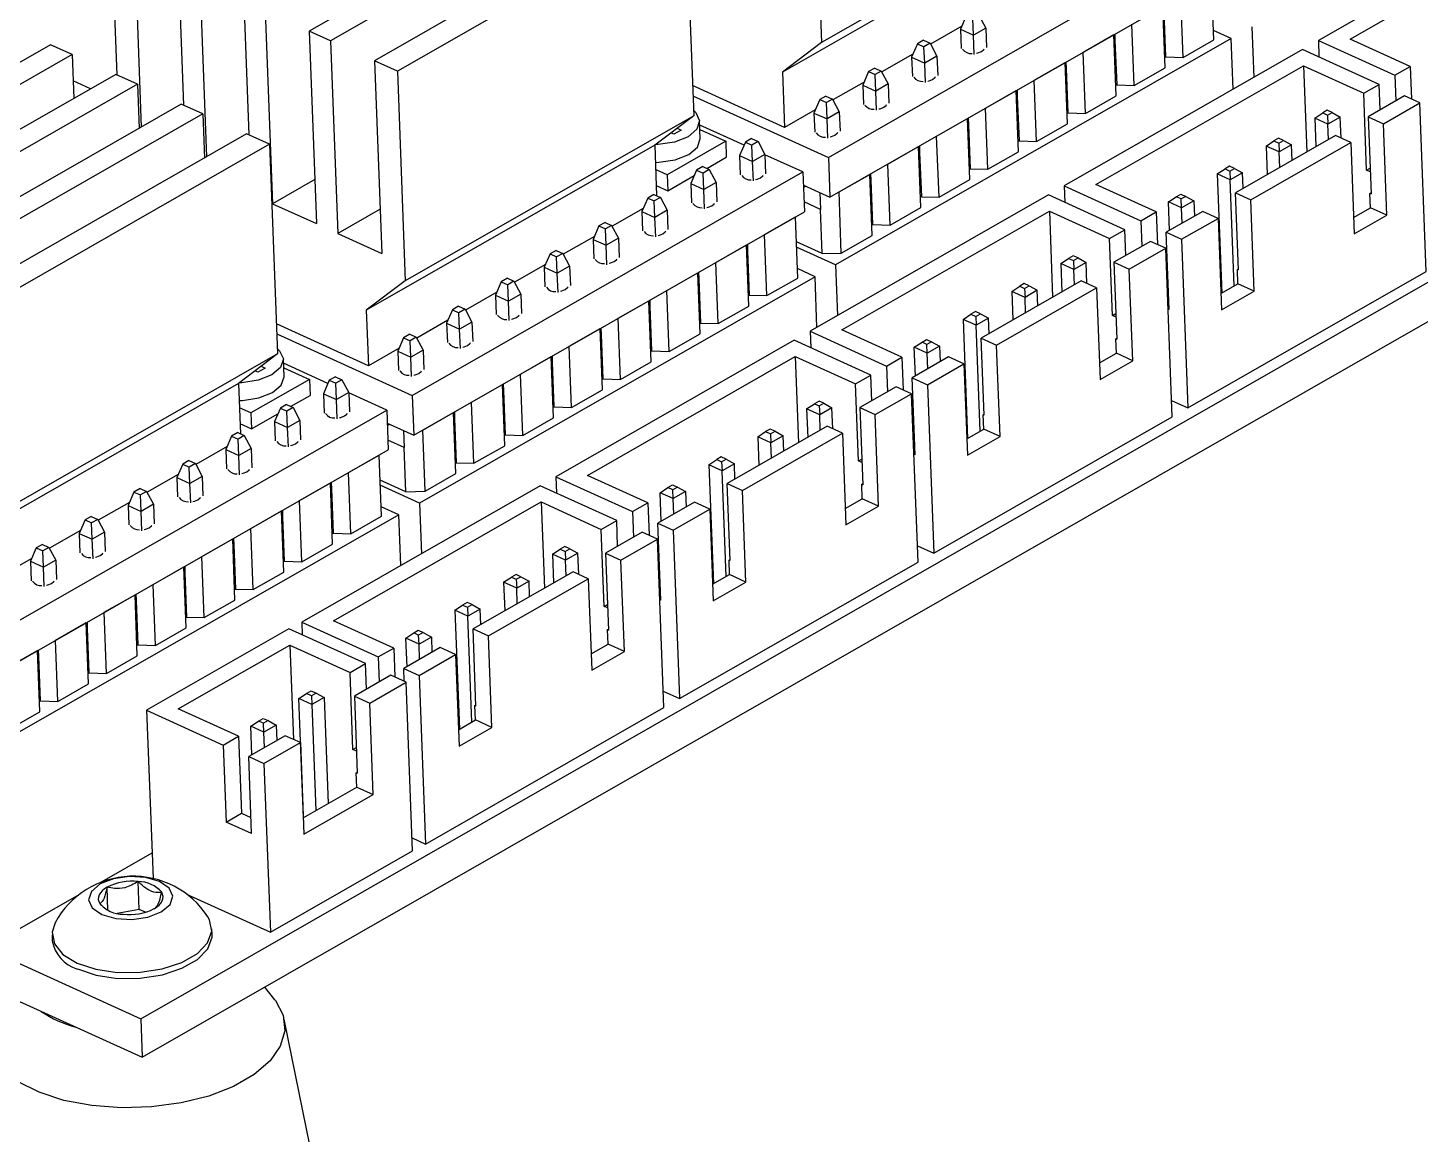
# Model space of a CAD drawing. Header units: millimetres. Extents: x 0 to 279, y 0 to 216.
# Drawn here: x 211.72 to 236.54, y 58.42 to 78.14 of the extents above; entities that cross this region are included whole.
import ezdxf

# ---------------------------------------------------------------- set-up
doc = ezdxf.new("R2010")
doc.units = ezdxf.units.MM

msp = doc.modelspace()

# ---------------------------------------------------------------- linework, layer by layer
at = {"color": 7, "linetype": 'Continuous', "lineweight": 25}
for p, q in [((213.729, 60.479), (251.31, 81.978)), ((225.723, 81.612), (225.865, 77.878)), ((213.755, 59.793), (251.336, 81.292)), ((221.871, 81.024), (216.731, 78.083)), ((222.253, 80.85), (217.113, 77.909)), ((231.005, 80.818), (225.865, 77.878)), ((223.035, 80.494), (217.895, 77.554)), ((223.444, 80.308), (218.304, 77.367)), ((223.444, 80.308), (223.586, 76.574)), ((230.31, 80.291), (225.17, 77.35)), ((238.97, 80.345), (234.721, 77.915)), ((235.286, 77.939), (238.987, 80.056)), ((213.212, 79.684), (213.302, 77.303)), ((225.989, 75.832), (232.952, 79.815)), ((213.621, 79.498), (213.739, 76.372)), ((214.403, 79.142), (214.493, 76.761)), ((214.785, 78.968), (214.903, 75.842)), ((226.016, 75.123), (232.979, 79.107)), ((232.859, 77.924), (232.818, 79.014)), ((232.311, 77.611), (232.269, 78.701)), ((215.567, 78.613), (215.657, 76.231)), ((215.949, 78.439), (216.079, 75.006)), ((231.988, 77.426), (231.947, 78.516)), ((228.445, 78.355), (228.341, 78.116)), ((228.574, 78.01), (228.562, 78.302)), ((228.671, 78.365), (228.793, 78.136)), ((231.44, 77.113), (231.399, 78.203)), ((232.002, 77.621), (231.972, 78.411)), ((216.731, 78.083), (216.861, 74.65)), ((217.113, 77.909), (216.731, 78.083)), ((233.169, 77.949), (226.117, 73.914)), ((228.364, 78.17), (227.809, 77.852)), ((228.341, 78.116), (228.574, 78.01)), ((228.341, 78.116), (228.354, 77.772)), ((228.793, 78.136), (228.574, 78.01)), ((228.587, 77.666), (228.574, 78.01)), ((228.793, 78.136), (228.806, 77.791)), ((230.529, 77.705), (231.077, 78.019)), ((231.118, 76.928), (231.077, 78.019)), ((231.102, 77.913), (231.097, 78.03)), ((233.169, 77.949), (232.852, 78.093)), ((233.203, 77.046), (233.169, 77.949)), ((233.536, 78.158), (233.57, 77.256)), ((236.359, 77.451), (235.286, 77.939)), ((212.124, 77.839), (206.984, 74.898)), ((212.506, 77.665), (212.124, 77.839)), ((217.113, 77.909), (217.243, 74.476)), ((225.865, 77.878), (225.17, 77.35)), ((227.575, 77.857), (227.471, 77.618)), ((227.685, 77.92), (227.575, 77.857)), ((227.575, 77.857), (227.691, 77.804)), ((227.685, 77.92), (227.801, 77.867)), ((227.801, 77.867), (227.691, 77.804)), ((227.704, 77.512), (227.691, 77.804)), ((227.801, 77.867), (227.923, 77.638)), ((234.44, 77.754), (230.191, 75.323)), ((230.57, 76.615), (230.529, 77.705)), ((231.081, 77.901), (231.102, 77.913)), ((231.132, 77.123), (231.102, 77.913)), ((232.311, 77.611), (232.859, 77.924)), ((235.804, 77.133), (234.44, 77.754)), ((234.721, 77.915), (234.732, 77.621)), ((234.721, 77.915), (236.085, 77.294)), ((212.506, 77.665), (207.366, 74.724)), ((212.506, 77.665), (212.536, 76.879)), ((217.895, 77.554), (218.025, 74.12)), ((218.304, 77.367), (217.895, 77.554)), ((227.494, 77.672), (226.939, 77.354)), ((227.471, 77.618), (227.704, 77.512)), ((227.471, 77.618), (227.484, 77.274)), ((227.923, 77.638), (227.704, 77.512)), ((227.717, 77.168), (227.704, 77.512)), ((227.923, 77.638), (227.936, 77.293)), ((229.658, 77.207), (230.206, 77.521)), ((230.248, 76.431), (230.206, 77.521)), ((230.231, 77.415), (230.227, 77.532)), ((230.756, 75.348), (234.457, 77.465)), ((232.002, 77.621), (231.982, 77.609)), ((232.002, 77.621), (232.311, 77.611)), ((234.457, 77.465), (235.53, 76.977)), ((234.457, 77.465), (234.515, 75.929)), ((236.085, 77.294), (236.359, 77.451)), ((236.359, 77.451), (236.381, 76.871)), ((213.288, 77.309), (208.148, 74.369)), ((212.836, 77.051), (212.524, 77.193)), ((213.67, 77.135), (213.288, 77.309)), ((218.304, 77.367), (218.446, 73.634)), ((225.17, 77.35), (225.207, 76.363)), ((226.705, 77.36), (226.6, 77.12)), ((226.814, 77.422), (226.705, 77.36)), ((226.705, 77.36), (226.821, 77.307)), ((226.814, 77.422), (226.931, 77.369)), ((226.931, 77.369), (226.821, 77.307)), ((226.833, 77.014), (226.821, 77.307)), ((226.931, 77.369), (227.053, 77.14)), ((229.699, 76.117), (229.658, 77.207)), ((230.211, 77.403), (230.231, 77.415)), ((230.261, 76.625), (230.231, 77.415)), ((231.44, 77.113), (231.988, 77.426)), ((236.085, 77.294), (236.102, 76.837)), ((213.67, 77.135), (208.53, 74.195)), ((213.67, 77.135), (213.7, 76.349)), ((225.207, 76.363), (223.565, 77.11)), ((226.624, 77.174), (226.068, 76.856)), ((226.6, 77.12), (226.833, 77.014)), ((226.6, 77.12), (226.614, 76.776)), ((227.053, 77.14), (226.833, 77.014)), ((226.846, 76.67), (226.833, 77.014)), ((227.053, 77.14), (227.066, 76.795)), ((228.788, 76.709), (229.336, 77.023)), ((229.377, 75.933), (229.336, 77.023)), ((229.361, 76.917), (229.356, 77.034)), ((231.132, 77.123), (231.111, 77.111)), ((231.132, 77.123), (231.44, 77.113)), ((235.53, 76.977), (235.804, 77.133)), ((235.582, 75.603), (235.53, 76.977)), ((235.821, 76.676), (235.804, 77.133)), ((214.452, 76.779), (209.312, 73.839)), ((214.834, 76.606), (214.452, 76.779)), ((223.572, 76.931), (225.989, 75.832)), ((225.834, 76.862), (225.73, 76.622)), ((225.944, 76.924), (225.834, 76.862)), ((225.834, 76.862), (225.951, 76.809)), ((225.944, 76.924), (226.06, 76.871)), ((226.06, 76.871), (225.951, 76.809)), ((225.963, 76.517), (225.951, 76.809)), ((226.06, 76.871), (226.182, 76.642)), ((228.829, 75.619), (228.788, 76.709)), ((229.34, 76.905), (229.361, 76.917)), ((229.391, 76.127), (229.361, 76.917)), ((230.57, 76.615), (231.118, 76.928)), ((236.259, 76.927), (235.608, 76.554)), ((235.88, 76.43), (236.531, 76.802)), ((236.531, 76.802), (236.259, 76.927)), ((236.645, 73.798), (236.531, 76.802)), ((214.834, 76.606), (209.694, 73.665)), ((214.834, 76.606), (214.864, 75.82)), ((223.586, 76.574), (218.446, 73.634)), ((223.586, 76.574), (222.891, 76.047)), ((223.704, 76.163), (223.692, 76.479)), ((225.753, 76.676), (225.207, 76.363)), ((225.73, 76.622), (225.963, 76.517)), ((225.73, 76.622), (225.743, 76.278)), ((226.182, 76.642), (225.963, 76.517)), ((225.976, 76.172), (225.963, 76.517)), ((226.182, 76.642), (226.195, 76.297)), ((227.917, 76.211), (228.466, 76.525)), ((228.507, 75.435), (228.466, 76.525)), ((228.49, 76.419), (228.486, 76.536)), ((230.261, 76.625), (230.241, 76.613)), ((230.261, 76.625), (230.57, 76.615)), ((234.66, 76.532), (234.798, 76.624)), ((234.892, 76.426), (234.66, 76.532)), ((234.66, 76.532), (234.679, 76.023)), ((234.88, 76.671), (234.798, 76.624)), ((234.798, 76.624), (234.885, 76.584)), ((234.967, 76.631), (234.88, 76.671)), ((234.885, 76.584), (234.967, 76.631)), ((234.885, 76.584), (234.892, 76.426)), ((235.112, 76.551), (234.892, 76.426)), ((234.967, 76.631), (235.112, 76.551)), ((235.126, 76.175), (235.112, 76.551)), ((235.608, 76.554), (235.66, 75.181)), ((235.608, 76.554), (235.88, 76.43)), ((215.616, 76.25), (210.476, 73.309)), ((216.025, 76.064), (215.616, 76.25)), ((223.235, 76.245), (223.183, 76.268)), ((223.365, 76.319), (223.235, 76.245)), ((223.293, 76.352), (223.365, 76.319)), ((224.484, 76.048), (223.695, 76.407)), ((223.698, 76.327), (224.158, 76.118)), ((227.959, 75.121), (227.917, 76.211)), ((228.47, 76.407), (228.49, 76.419)), ((228.52, 75.629), (228.49, 76.419)), ((229.699, 76.117), (230.248, 76.431)), ((235.025, 76.221), (233.243, 75.201)), ((234.903, 76.151), (234.892, 76.426)), ((235.298, 76.097), (235.025, 76.221)), ((235.942, 74.799), (235.88, 76.43)), ((216.025, 76.064), (210.885, 73.123)), ((216.025, 76.064), (216.167, 72.33)), ((222.891, 76.047), (217.751, 73.106)), ((222.891, 76.047), (222.925, 75.148)), ((224.158, 76.118), (223.113, 75.52)), ((224.158, 76.118), (224.168, 75.834)), ((224.508, 76.103), (224.404, 75.864)), ((224.618, 76.166), (224.508, 76.103)), ((224.508, 76.103), (224.624, 76.05)), ((224.618, 76.166), (224.734, 76.113)), ((224.734, 76.113), (224.624, 76.05)), ((224.637, 75.758), (224.624, 76.05)), ((224.734, 76.113), (224.856, 75.883)), ((227.047, 75.713), (227.595, 76.027)), ((227.637, 74.937), (227.595, 76.027)), ((227.62, 75.921), (227.616, 76.039)), ((229.391, 76.127), (229.37, 76.115)), ((229.391, 76.127), (229.699, 76.117)), ((233.516, 75.077), (235.298, 76.097)), ((233.789, 76.034), (233.927, 76.126)), ((234.022, 75.928), (233.789, 76.034)), ((233.789, 76.034), (233.808, 75.525)), ((234.009, 76.173), (233.927, 76.126)), ((233.927, 76.126), (234.014, 76.086)), ((234.097, 76.133), (234.009, 76.173)), ((234.014, 76.086), (234.097, 76.133)), ((234.014, 76.086), (234.022, 75.928)), ((234.241, 76.053), (234.022, 75.928)), ((234.097, 76.133), (234.241, 76.053)), ((234.252, 75.778), (234.241, 76.053)), ((235.298, 76.097), (235.36, 74.466)), ((223.82, 75.635), (224.168, 75.834)), ((224.404, 75.864), (224.637, 75.758)), ((224.404, 75.864), (224.417, 75.519)), ((224.856, 75.883), (224.637, 75.758)), ((224.65, 75.413), (224.637, 75.758)), ((224.856, 75.883), (224.869, 75.539)), ((225.533, 75.571), (224.856, 75.879)), ((225.989, 75.832), (226.016, 75.123)), ((227.088, 74.623), (227.047, 75.713)), ((227.6, 75.909), (227.62, 75.921)), ((227.65, 75.131), (227.62, 75.921)), ((228.829, 75.619), (229.377, 75.933)), ((234.032, 75.653), (234.022, 75.928)), ((218.57, 71.588), (225.533, 75.571)), ((223.113, 75.52), (222.907, 75.614)), ((223.113, 75.52), (223.124, 75.237)), ((223.124, 75.237), (223.594, 75.506)), ((223.638, 75.605), (223.534, 75.366)), ((223.747, 75.668), (223.638, 75.605)), ((223.638, 75.605), (223.754, 75.552)), ((223.747, 75.668), (223.864, 75.615)), ((223.864, 75.615), (223.754, 75.552)), ((223.766, 75.26), (223.754, 75.552)), ((223.864, 75.615), (223.986, 75.385)), ((225.533, 75.571), (225.56, 74.862)), ((226.177, 75.215), (226.725, 75.529)), ((226.766, 74.439), (226.725, 75.529)), ((226.75, 75.423), (226.745, 75.541)), ((228.52, 75.629), (228.5, 75.618)), ((228.52, 75.629), (228.829, 75.619)), ((232.919, 75.536), (233.057, 75.628)), ((233.152, 75.43), (232.919, 75.536)), ((232.919, 75.536), (232.999, 73.414)), ((233.139, 75.675), (233.057, 75.628)), ((233.057, 75.628), (233.144, 75.588)), ((233.226, 75.635), (233.139, 75.675)), ((233.144, 75.588), (233.226, 75.635)), ((233.144, 75.588), (233.152, 75.43)), ((233.371, 75.555), (233.152, 75.43)), ((233.226, 75.635), (233.371, 75.555)), ((233.381, 75.28), (233.371, 75.555)), ((235.582, 75.603), (235.642, 75.638)), ((235.645, 75.575), (235.582, 75.603)), ((216.831, 75.436), (216.079, 75.006)), ((222.918, 75.33), (223.124, 75.237)), ((223.534, 75.366), (223.766, 75.26)), ((223.534, 75.366), (223.547, 75.021)), ((223.986, 75.385), (223.766, 75.26)), ((223.779, 74.915), (223.766, 75.26)), ((223.986, 75.385), (223.999, 75.041)), ((225.542, 75.339), (226.016, 75.123)), ((225.587, 75.318), (225.543, 75.293)), ((225.834, 75.206), (225.845, 74.905)), ((226.218, 74.125), (226.177, 75.215)), ((226.729, 75.411), (226.75, 75.423)), ((226.78, 74.633), (226.75, 75.423)), ((227.959, 75.121), (228.507, 75.435)), ((230.191, 75.323), (230.202, 75.029)), ((230.191, 75.323), (231.555, 74.703)), ((231.829, 74.859), (230.756, 75.348)), ((233.223, 73.542), (233.152, 75.43)), ((233.295, 73.828), (233.243, 75.201)), ((233.243, 75.201), (233.516, 75.077)), ((235.641, 75.189), (235.659, 75.199)), ((216.079, 75.006), (216.861, 74.65)), ((222.767, 75.107), (222.663, 74.868)), ((222.877, 75.17), (222.767, 75.107)), ((222.767, 75.107), (222.884, 75.054)), ((222.877, 75.17), (222.993, 75.117)), ((222.993, 75.117), (222.884, 75.054)), ((222.896, 74.762), (222.884, 75.054)), ((222.993, 75.117), (223.115, 74.888)), ((225.845, 74.905), (225.553, 75.038)), ((229.91, 75.162), (225.661, 72.732)), ((227.65, 75.131), (227.63, 75.12)), ((227.65, 75.131), (227.959, 75.121)), ((231.274, 74.542), (229.91, 75.162)), ((232.048, 75.038), (232.186, 75.13)), ((232.281, 74.932), (232.048, 75.038)), ((232.068, 74.529), (232.048, 75.038)), ((232.186, 75.13), (232.269, 75.177)), ((232.274, 75.09), (232.186, 75.13)), ((232.269, 75.177), (232.356, 75.137)), ((232.356, 75.137), (232.274, 75.09)), ((232.281, 74.932), (232.274, 75.09)), ((232.5, 75.057), (232.281, 74.932)), ((232.356, 75.137), (232.5, 75.057)), ((232.5, 75.057), (232.511, 74.783)), ((233.578, 73.446), (233.516, 75.077)), ((235.641, 75.189), (235.66, 75.181)), ((235.651, 74.931), (235.641, 75.189)), ((217.995, 74.906), (217.243, 74.476)), ((218.597, 70.879), (225.56, 74.862)), ((222.686, 74.921), (222.131, 74.604)), ((222.663, 74.868), (222.896, 74.762)), ((222.663, 74.868), (222.676, 74.523)), ((223.115, 74.888), (222.896, 74.762)), ((222.909, 74.417), (222.896, 74.762)), ((223.115, 74.888), (223.128, 74.543)), ((224.85, 74.457), (225.399, 74.77)), ((225.44, 73.68), (225.399, 74.77)), ((225.875, 74.116), (225.845, 74.905)), ((226.226, 72.756), (229.927, 74.873)), ((227.088, 74.623), (227.637, 74.937)), ((229.927, 74.873), (231, 74.385)), ((229.927, 74.873), (229.985, 73.337)), ((231.555, 74.703), (231.829, 74.859)), ((231.555, 74.703), (231.572, 74.246)), ((231.829, 74.859), (231.851, 74.279)), ((232.661, 74.868), (232.01, 74.496)), ((232.292, 74.657), (232.281, 74.932)), ((232.282, 74.372), (232.933, 74.744)), ((232.933, 74.744), (232.661, 74.868)), ((232.933, 74.744), (232.995, 73.113)), ((235.349, 74.758), (235.651, 74.931)), ((235.36, 74.466), (235.942, 74.799)), ((235.942, 74.799), (235.651, 74.931)), ((217.243, 74.476), (218.025, 74.12)), ((221.897, 74.609), (221.793, 74.37)), ((222.007, 74.672), (221.897, 74.609)), ((221.897, 74.609), (222.013, 74.556)), ((222.007, 74.672), (222.123, 74.619)), ((222.123, 74.619), (222.013, 74.556)), ((222.026, 74.264), (222.013, 74.556)), ((222.123, 74.619), (222.245, 74.39)), ((224.892, 73.367), (224.85, 74.457)), ((226.78, 74.633), (226.759, 74.622)), ((226.78, 74.633), (227.088, 74.623)), ((231, 74.385), (231.274, 74.542)), ((231.291, 74.085), (231.274, 74.542)), ((232.062, 73.122), (232.01, 74.496)), ((232.01, 74.496), (232.282, 74.372)), ((183.065, 74.429), (213.729, 60.479)), ((221.816, 74.423), (221.261, 74.106)), ((221.793, 74.37), (222.026, 74.264)), ((221.793, 74.37), (221.806, 74.025)), ((222.245, 74.39), (222.026, 74.264)), ((222.039, 73.919), (222.026, 74.264)), ((222.245, 74.39), (222.258, 74.045)), ((223.98, 73.959), (224.528, 74.272)), ((224.57, 73.182), (224.528, 74.272)), ((224.553, 74.166), (224.549, 74.284)), ((225.875, 74.116), (225.416, 74.325)), ((226.117, 73.914), (225.419, 74.232)), ((226.218, 74.125), (226.766, 74.439)), ((231.052, 73.012), (231, 74.385)), ((231.729, 74.335), (231.077, 73.962)), ((231.35, 73.838), (232.001, 74.211)), ((232.001, 74.211), (231.729, 74.335)), ((232.115, 71.207), (232.001, 74.211)), ((232.282, 74.372), (232.396, 71.367)), ((221.027, 74.111), (220.922, 73.872)), ((221.136, 74.174), (221.027, 74.111)), ((221.027, 74.111), (221.143, 74.058)), ((221.136, 74.174), (221.253, 74.121)), ((221.253, 74.121), (221.143, 74.058)), ((221.155, 73.766), (221.143, 74.058)), ((221.253, 74.121), (221.374, 73.892)), ((224.021, 72.869), (223.98, 73.959)), ((224.533, 74.155), (224.553, 74.166)), ((224.583, 73.377), (224.553, 74.166)), ((225.875, 74.116), (226.218, 74.125)), ((230.129, 73.94), (230.267, 74.032)), ((230.35, 74.079), (230.267, 74.032)), ((230.267, 74.032), (230.355, 73.992)), ((230.437, 74.039), (230.35, 74.079)), ((230.355, 73.992), (230.437, 74.039)), ((230.355, 73.992), (230.362, 73.834)), ((230.582, 73.96), (230.362, 73.834)), ((230.437, 74.039), (230.582, 73.96)), ((230.596, 73.583), (230.582, 73.96)), ((231.077, 73.962), (231.13, 72.589)), ((231.077, 73.962), (231.35, 73.838)), ((183.091, 73.742), (213.755, 59.793)), ((220.946, 73.925), (220.39, 73.608)), ((220.922, 73.872), (221.155, 73.766)), ((220.922, 73.872), (220.935, 73.527)), ((221.374, 73.892), (221.155, 73.766)), ((221.168, 73.421), (221.155, 73.766)), ((221.374, 73.892), (221.388, 73.547)), ((223.11, 73.461), (223.658, 73.774)), ((223.699, 72.684), (223.658, 73.774)), ((223.683, 73.668), (223.678, 73.786)), ((225.75, 73.704), (225.434, 73.848)), ((226.117, 73.914), (226.151, 73.012)), ((230.362, 73.834), (230.129, 73.94)), ((230.129, 73.94), (230.149, 73.431)), ((230.373, 73.559), (230.362, 73.834)), ((231.412, 72.208), (231.35, 73.838)), ((232.396, 71.367), (236.645, 73.798)), ((232.966, 73.893), (232.981, 73.902)), ((233.277, 73.836), (233.295, 73.846)), ((233.287, 73.579), (233.277, 73.836)), ((233.295, 73.828), (233.277, 73.836)), ((218.446, 73.634), (217.751, 73.106)), ((225.75, 73.704), (218.698, 69.67)), ((220.156, 73.613), (220.052, 73.374)), ((220.266, 73.676), (220.156, 73.613)), ((220.156, 73.613), (220.273, 73.56)), ((220.266, 73.676), (220.382, 73.623)), ((220.382, 73.623), (220.273, 73.56)), ((220.285, 73.268), (220.273, 73.56)), ((220.382, 73.623), (220.504, 73.394)), ((223.662, 73.657), (223.683, 73.668)), ((223.713, 72.879), (223.683, 73.668)), ((224.892, 73.367), (225.44, 73.68)), ((225.784, 72.802), (225.75, 73.704)), ((230.495, 73.629), (228.713, 72.61)), ((228.986, 72.486), (230.768, 73.505)), ((229.259, 73.442), (229.397, 73.534)), ((229.479, 73.581), (229.397, 73.534)), ((229.397, 73.534), (229.484, 73.494)), ((229.567, 73.541), (229.479, 73.581)), ((229.484, 73.494), (229.567, 73.541)), ((229.484, 73.494), (229.492, 73.336)), ((229.711, 73.462), (229.492, 73.336)), ((229.567, 73.541), (229.711, 73.462)), ((229.722, 73.187), (229.711, 73.462)), ((230.768, 73.505), (230.495, 73.629)), ((230.768, 73.505), (230.83, 71.874)), ((232.984, 73.406), (233.287, 73.579)), ((233.578, 73.446), (233.287, 73.579)), ((220.075, 73.428), (219.52, 73.11)), ((220.052, 73.374), (220.285, 73.268)), ((220.052, 73.374), (220.065, 73.029)), ((220.504, 73.394), (220.285, 73.268)), ((220.298, 72.924), (220.285, 73.268)), ((220.504, 73.394), (220.517, 73.049)), ((222.239, 72.963), (222.788, 73.277)), ((222.829, 72.186), (222.788, 73.277)), ((222.812, 73.171), (222.808, 73.288)), ((223.151, 72.371), (223.11, 73.461)), ((224.583, 73.377), (224.563, 73.365)), ((224.583, 73.377), (224.892, 73.367)), ((229.492, 73.336), (229.259, 73.442)), ((229.259, 73.442), (229.278, 72.933)), ((229.502, 73.061), (229.492, 73.336)), ((232.031, 73.418), (232.051, 73.409)), ((232.995, 73.113), (233.578, 73.446)), ((217.751, 73.106), (217.788, 72.119)), ((219.286, 73.115), (219.182, 72.876)), ((219.395, 73.178), (219.286, 73.115)), ((219.286, 73.115), (219.402, 73.062)), ((219.395, 73.178), (219.512, 73.125)), ((219.512, 73.125), (219.402, 73.062)), ((219.414, 72.77), (219.402, 73.062)), ((219.512, 73.125), (219.634, 72.896)), ((222.792, 73.159), (222.812, 73.171)), ((222.842, 72.381), (222.812, 73.171)), ((224.021, 72.869), (224.57, 73.182)), ((228.389, 72.944), (228.527, 73.036)), ((228.609, 73.083), (228.527, 73.036)), ((228.527, 73.036), (228.614, 72.996)), ((228.696, 73.043), (228.609, 73.083)), ((228.614, 72.996), (228.696, 73.043)), ((228.614, 72.996), (228.621, 72.838)), ((228.696, 73.043), (228.841, 72.964)), ((231.052, 73.012), (231.112, 73.046)), ((231.115, 72.983), (231.052, 73.012)), ((232.062, 73.122), (232.042, 73.131)), ((217.788, 72.119), (216.147, 72.866)), ((219.205, 72.93), (218.65, 72.612)), ((219.182, 72.876), (219.414, 72.77)), ((219.182, 72.876), (219.195, 72.532)), ((219.634, 72.896), (219.414, 72.77)), ((219.427, 72.426), (219.414, 72.77)), ((219.634, 72.896), (219.647, 72.551)), ((221.369, 72.465), (221.917, 72.779)), ((221.959, 71.688), (221.917, 72.779)), ((221.942, 72.673), (221.938, 72.79)), ((222.281, 71.873), (222.239, 72.963)), ((223.713, 72.879), (223.692, 72.867)), ((223.713, 72.879), (224.021, 72.869)), ((225.661, 72.732), (225.672, 72.438)), ((225.661, 72.732), (227.025, 72.111)), ((227.299, 72.268), (226.226, 72.756)), ((228.621, 72.838), (228.389, 72.944)), ((228.389, 72.944), (228.469, 70.823)), ((228.841, 72.964), (228.621, 72.838)), ((228.693, 70.951), (228.621, 72.838)), ((228.851, 72.689), (228.841, 72.964)), ((216.153, 72.687), (218.57, 71.588)), ((218.415, 72.617), (218.311, 72.378)), ((218.525, 72.68), (218.415, 72.617)), ((218.415, 72.617), (218.532, 72.564)), ((218.525, 72.68), (218.641, 72.627)), ((218.641, 72.627), (218.532, 72.564)), ((218.544, 72.272), (218.532, 72.564)), ((218.641, 72.627), (218.763, 72.398)), ((225.38, 72.571), (221.131, 70.14)), ((221.922, 72.661), (221.942, 72.673)), ((221.972, 71.883), (221.942, 72.673)), ((223.151, 72.371), (223.699, 72.684)), ((226.744, 71.95), (225.38, 72.571)), ((227.518, 72.446), (227.656, 72.538)), ((227.656, 72.538), (227.739, 72.585)), ((227.744, 72.499), (227.656, 72.538)), ((227.739, 72.585), (227.826, 72.546)), ((227.826, 72.546), (227.744, 72.499)), ((227.751, 72.34), (227.744, 72.499)), ((227.826, 72.546), (227.97, 72.466)), ((228.765, 71.237), (228.713, 72.61)), ((228.713, 72.61), (228.986, 72.486)), ((229.048, 70.855), (228.986, 72.486)), ((231.111, 72.597), (231.129, 72.607)), ((231.111, 72.597), (231.13, 72.589)), ((231.121, 72.34), (231.111, 72.597)), ((216.167, 72.33), (211.027, 69.39)), ((216.167, 72.33), (215.472, 71.803)), ((216.285, 71.919), (216.273, 72.235)), ((218.334, 72.432), (217.788, 72.119)), ((218.311, 72.378), (218.544, 72.272)), ((218.311, 72.378), (218.324, 72.034)), ((218.763, 72.398), (218.544, 72.272)), ((218.557, 71.928), (218.544, 72.272)), ((218.763, 72.398), (218.776, 72.053)), ((220.499, 71.967), (221.047, 72.281)), ((221.088, 71.191), (221.047, 72.281)), ((221.072, 72.175), (221.067, 72.292)), ((221.41, 71.375), (221.369, 72.465)), ((221.696, 70.164), (225.397, 72.282)), ((222.842, 72.381), (222.822, 72.369)), ((222.842, 72.381), (223.151, 72.371)), ((225.397, 72.282), (226.47, 71.793)), ((225.397, 72.282), (225.455, 70.746)), ((227.025, 72.111), (227.299, 72.268)), ((227.299, 72.268), (227.321, 71.688)), ((228.131, 72.277), (227.479, 71.904)), ((227.751, 72.34), (227.518, 72.446)), ((227.538, 71.937), (227.518, 72.446)), ((227.97, 72.466), (227.751, 72.34)), ((227.761, 72.065), (227.751, 72.34)), ((227.97, 72.466), (227.981, 72.191)), ((228.403, 72.152), (228.131, 72.277)), ((230.818, 72.167), (231.121, 72.34)), ((231.412, 72.208), (231.121, 72.34)), ((215.816, 72.001), (215.764, 72.024)), ((215.947, 72.075), (215.816, 72.001)), ((215.874, 72.108), (215.947, 72.075)), ((217.065, 71.804), (216.276, 72.163)), ((216.279, 72.083), (216.739, 71.873)), ((221.051, 72.163), (221.072, 72.175)), ((221.102, 71.385), (221.072, 72.175)), ((222.281, 71.873), (222.829, 72.186)), ((227.025, 72.111), (227.042, 71.654)), ((227.752, 71.78), (228.403, 72.152)), ((228.403, 72.152), (228.465, 70.522)), ((230.83, 71.874), (231.412, 72.208)), ((215.472, 71.803), (210.332, 68.862)), ((215.472, 71.803), (215.506, 70.904)), ((216.739, 71.873), (215.694, 71.276)), ((216.739, 71.873), (216.75, 71.59)), ((217.089, 71.859), (216.985, 71.62)), ((217.199, 71.922), (217.089, 71.859)), ((217.089, 71.859), (217.206, 71.806)), ((217.199, 71.922), (217.315, 71.869)), ((217.315, 71.869), (217.206, 71.806)), ((217.218, 71.514), (217.206, 71.806)), ((217.315, 71.869), (217.437, 71.639)), ((219.628, 71.469), (220.176, 71.783)), ((220.218, 70.693), (220.176, 71.783)), ((220.201, 71.677), (220.197, 71.794)), ((220.54, 70.877), (220.499, 71.967)), ((221.972, 71.883), (221.952, 71.871)), ((221.972, 71.883), (222.281, 71.873)), ((226.47, 71.793), (226.744, 71.95)), ((226.522, 70.42), (226.47, 71.793)), ((227.198, 71.743), (226.547, 71.371)), ((226.761, 71.493), (226.744, 71.95)), ((227.471, 71.619), (227.198, 71.743)), ((227.479, 71.904), (227.752, 71.78)), ((227.532, 70.531), (227.479, 71.904)), ((227.752, 71.78), (227.866, 68.776)), ((216.401, 71.391), (216.75, 71.59)), ((216.985, 71.62), (217.218, 71.514)), ((216.985, 71.62), (216.998, 71.275)), ((217.437, 71.639), (217.218, 71.514)), ((217.231, 71.169), (217.218, 71.514)), ((217.437, 71.639), (217.45, 71.295)), ((218.114, 71.327), (217.437, 71.635)), ((218.57, 71.588), (218.597, 70.879)), ((220.181, 71.665), (220.201, 71.677)), ((220.231, 70.887), (220.201, 71.677)), ((221.41, 71.375), (221.959, 71.688)), ((225.82, 71.487), (225.737, 71.44)), ((225.907, 71.448), (225.82, 71.487)), ((226.82, 71.247), (227.471, 71.619)), ((227.585, 68.615), (227.471, 71.619)), ((232.104, 71.5), (232.396, 71.367)), ((211.151, 67.343), (218.114, 71.327)), ((215.694, 71.276), (215.488, 71.37)), ((215.694, 71.276), (215.705, 70.993)), ((215.705, 70.993), (216.176, 71.262)), ((216.219, 71.361), (216.115, 71.122)), ((216.329, 71.424), (216.219, 71.361)), ((216.219, 71.361), (216.335, 71.308)), ((216.329, 71.424), (216.445, 71.371)), ((216.445, 71.371), (216.335, 71.308)), ((216.348, 71.016), (216.335, 71.308)), ((216.445, 71.371), (216.567, 71.141)), ((218.114, 71.327), (218.141, 70.618)), ((218.758, 70.971), (219.306, 71.285)), ((219.347, 70.195), (219.306, 71.285)), ((219.331, 71.179), (219.326, 71.296)), ((219.669, 70.379), (219.628, 71.469)), ((221.102, 71.385), (221.081, 71.373)), ((221.102, 71.385), (221.41, 71.375)), ((225.599, 71.348), (225.737, 71.44)), ((225.832, 71.243), (225.599, 71.348)), ((225.599, 71.348), (225.619, 70.84)), ((225.737, 71.44), (225.825, 71.401)), ((225.825, 71.401), (225.907, 71.448)), ((225.825, 71.401), (225.832, 71.243)), ((226.051, 71.368), (225.832, 71.243)), ((225.843, 70.968), (225.832, 71.243)), ((225.907, 71.448), (226.051, 71.368)), ((226.066, 70.992), (226.051, 71.368)), ((226.547, 71.371), (226.599, 69.998)), ((226.547, 71.371), (226.82, 71.247)), ((226.882, 69.616), (226.82, 71.247)), ((228.436, 71.302), (228.451, 71.31)), ((228.747, 71.245), (228.764, 71.255)), ((228.757, 70.987), (228.747, 71.245)), ((228.765, 71.237), (228.747, 71.245)), ((215.499, 71.086), (215.705, 70.993)), ((216.115, 71.122), (216.348, 71.016)), ((216.115, 71.122), (216.128, 70.777)), ((216.567, 71.141), (216.348, 71.016)), ((216.361, 70.671), (216.348, 71.016)), ((216.567, 71.141), (216.58, 70.797)), ((218.123, 71.095), (218.597, 70.879)), ((218.168, 71.074), (218.125, 71.049)), ((219.31, 71.167), (219.331, 71.179)), ((219.361, 70.389), (219.331, 71.179)), ((220.54, 70.877), (221.088, 71.191)), ((225.965, 71.038), (224.183, 70.018)), ((224.949, 70.99), (224.867, 70.943)), ((225.036, 70.95), (224.949, 70.99)), ((226.238, 70.914), (225.965, 71.038)), ((227.866, 68.776), (232.115, 71.207)), ((228.454, 70.814), (228.757, 70.987)), ((229.048, 70.855), (228.757, 70.987)), ((215.348, 70.863), (215.244, 70.624)), ((215.458, 70.926), (215.348, 70.863)), ((215.348, 70.863), (215.465, 70.81)), ((215.458, 70.926), (215.575, 70.873)), ((215.575, 70.873), (215.465, 70.81)), ((215.477, 70.518), (215.465, 70.81)), ((215.575, 70.873), (215.696, 70.643)), ((218.426, 70.661), (218.134, 70.794)), ((218.415, 70.962), (218.426, 70.661)), ((218.799, 69.881), (218.758, 70.971)), ((220.231, 70.887), (220.211, 70.875)), ((220.231, 70.887), (220.54, 70.877)), ((224.456, 69.894), (226.238, 70.914)), ((224.729, 70.851), (224.867, 70.943)), ((224.962, 70.745), (224.729, 70.851)), ((224.729, 70.851), (224.748, 70.342)), ((224.867, 70.943), (224.954, 70.903)), ((224.954, 70.903), (225.036, 70.95)), ((224.954, 70.903), (224.962, 70.745)), ((225.181, 70.87), (224.962, 70.745)), ((224.972, 70.47), (224.962, 70.745)), ((225.036, 70.95), (225.181, 70.87)), ((225.191, 70.595), (225.181, 70.87)), ((226.238, 70.914), (226.299, 69.283)), ((227.501, 70.826), (227.521, 70.817)), ((228.465, 70.522), (229.048, 70.855)), ((211.178, 66.635), (218.141, 70.618)), ((215.268, 70.677), (214.712, 70.36)), ((215.244, 70.624), (215.477, 70.518)), ((215.244, 70.624), (215.257, 70.279)), ((215.696, 70.643), (215.477, 70.518)), ((215.49, 70.173), (215.477, 70.518)), ((215.696, 70.643), (215.709, 70.299)), ((217.432, 70.213), (217.98, 70.526)), ((218.021, 69.436), (217.98, 70.526)), ((218.456, 69.872), (218.426, 70.661)), ((219.669, 70.379), (220.218, 70.693)), ((224.079, 70.492), (223.997, 70.445)), ((224.166, 70.452), (224.079, 70.492)), ((227.532, 70.531), (227.512, 70.54)), ((214.478, 70.365), (214.374, 70.126)), ((214.588, 70.428), (214.478, 70.365)), ((214.478, 70.365), (214.594, 70.312)), ((214.588, 70.428), (214.704, 70.375)), ((214.704, 70.375), (214.594, 70.312)), ((214.607, 70.02), (214.594, 70.312)), ((214.704, 70.375), (214.826, 70.145)), ((219.361, 70.389), (219.34, 70.378)), ((219.361, 70.389), (219.669, 70.379)), ((223.859, 70.353), (223.997, 70.445)), ((224.091, 70.247), (223.859, 70.353)), ((223.859, 70.353), (223.939, 68.231)), ((223.997, 70.445), (224.084, 70.405)), ((224.084, 70.405), (224.166, 70.452)), ((224.084, 70.405), (224.091, 70.247)), ((224.311, 70.372), (224.091, 70.247)), ((224.163, 68.359), (224.091, 70.247)), ((224.166, 70.452), (224.311, 70.372)), ((224.321, 70.097), (224.311, 70.372)), ((226.522, 70.42), (226.582, 70.455)), ((226.585, 70.391), (226.522, 70.42)), ((214.397, 70.179), (213.842, 69.862)), ((214.374, 70.126), (214.607, 70.02)), ((214.374, 70.126), (214.387, 69.781)), ((214.826, 70.145), (214.607, 70.02)), ((214.62, 69.675), (214.607, 70.02)), ((214.826, 70.145), (214.839, 69.801)), ((216.561, 69.715), (217.11, 70.028)), ((217.151, 68.938), (217.11, 70.028)), ((217.134, 69.922), (217.13, 70.04)), ((217.473, 69.122), (217.432, 70.213)), ((218.456, 69.872), (217.997, 70.081)), ((218.698, 69.67), (218, 69.988)), ((218.799, 69.881), (219.347, 70.195)), ((221.131, 70.14), (221.142, 69.846)), ((221.131, 70.14), (222.495, 69.519)), ((222.769, 69.676), (221.696, 70.164)), ((223.126, 69.947), (223.208, 69.994)), ((223.208, 69.994), (223.296, 69.954)), ((224.235, 68.645), (224.183, 70.018)), ((224.183, 70.018), (224.456, 69.894)), ((226.581, 70.006), (226.599, 70.016)), ((226.581, 70.006), (226.599, 69.998)), ((226.591, 69.748), (226.581, 70.006)), ((213.608, 69.867), (213.504, 69.628)), ((213.717, 69.93), (213.608, 69.867)), ((213.608, 69.867), (213.724, 69.814)), ((213.717, 69.93), (213.834, 69.877)), ((213.834, 69.877), (213.724, 69.814)), ((213.736, 69.522), (213.724, 69.814)), ((213.834, 69.877), (213.956, 69.648)), ((220.85, 69.979), (216.6, 67.548)), ((217.114, 69.911), (217.134, 69.922)), ((217.164, 69.133), (217.134, 69.922)), ((218.456, 69.872), (218.799, 69.881)), ((222.214, 69.359), (220.85, 69.979)), ((222.988, 69.855), (223.126, 69.947)), ((223.221, 69.749), (222.988, 69.855)), ((223.007, 69.346), (222.988, 69.855)), ((223.213, 69.907), (223.126, 69.947)), ((223.296, 69.954), (223.213, 69.907)), ((223.221, 69.749), (223.213, 69.907)), ((223.44, 69.874), (223.221, 69.749)), ((223.231, 69.474), (223.221, 69.749)), ((223.296, 69.954), (223.44, 69.874)), ((223.44, 69.874), (223.451, 69.599)), ((224.518, 68.263), (224.456, 69.894)), ((226.288, 69.575), (226.591, 69.748)), ((226.882, 69.616), (226.591, 69.748)), ((213.527, 69.681), (212.972, 69.364)), ((213.504, 69.628), (213.736, 69.522)), ((213.504, 69.628), (213.517, 69.283)), ((213.956, 69.648), (213.736, 69.522)), ((213.749, 69.177), (213.736, 69.522)), ((213.956, 69.648), (213.969, 69.303)), ((215.691, 69.217), (216.239, 69.53)), ((216.28, 68.44), (216.239, 69.53)), ((216.264, 69.424), (216.26, 69.542)), ((216.603, 68.624), (216.561, 69.715)), ((217.166, 67.573), (220.866, 69.69)), ((218.331, 69.46), (218.015, 69.604)), ((218.698, 69.67), (218.732, 68.768)), ((220.866, 69.69), (221.94, 69.202)), ((220.866, 69.69), (220.925, 68.154)), ((222.495, 69.519), (222.769, 69.676)), ((222.495, 69.519), (222.512, 69.062)), ((222.769, 69.676), (222.791, 69.096)), ((223.6, 69.685), (222.949, 69.313)), ((223.222, 69.188), (223.873, 69.561)), ((223.873, 69.561), (223.6, 69.685)), ((223.873, 69.561), (223.935, 67.93)), ((226.299, 69.283), (226.882, 69.616)), ((218.331, 69.46), (211.279, 65.426)), ((212.737, 69.369), (212.633, 69.13)), ((212.847, 69.432), (212.737, 69.369)), ((212.737, 69.369), (212.854, 69.316)), ((212.847, 69.432), (212.963, 69.379)), ((212.963, 69.379), (212.854, 69.316)), ((212.866, 69.024), (212.854, 69.316)), ((212.963, 69.379), (213.085, 69.15)), ((216.244, 69.413), (216.264, 69.424)), ((216.294, 68.635), (216.264, 69.424)), ((217.473, 69.122), (218.021, 69.436)), ((218.366, 68.558), (218.331, 69.46)), ((221.94, 69.202), (222.214, 69.359)), ((222.231, 68.902), (222.214, 69.359)), ((223.001, 67.939), (222.949, 69.313)), ((222.949, 69.313), (223.222, 69.188)), ((212.656, 69.183), (212.101, 68.866)), ((212.633, 69.13), (212.866, 69.024)), ((212.633, 69.13), (212.646, 68.785)), ((213.085, 69.15), (212.866, 69.024)), ((212.879, 68.679), (212.866, 69.024)), ((213.085, 69.15), (213.098, 68.805)), ((214.82, 68.719), (215.369, 69.032)), ((215.41, 67.942), (215.369, 69.032)), ((215.394, 68.926), (215.389, 69.044)), ((215.732, 68.127), (215.691, 69.217)), ((217.164, 69.133), (217.144, 69.121)), ((217.164, 69.133), (217.473, 69.122)), ((221.992, 67.829), (221.94, 69.202)), ((222.668, 69.152), (222.017, 68.779)), ((222.29, 68.655), (222.941, 69.028)), ((222.941, 69.028), (222.668, 69.152)), ((223.055, 66.024), (222.941, 69.028)), ((223.222, 69.188), (223.336, 66.184)), ((211.867, 68.871), (211.763, 68.632)), ((211.977, 68.934), (211.867, 68.871)), ((211.867, 68.871), (211.983, 68.818)), ((211.977, 68.934), (212.093, 68.881)), ((212.093, 68.881), (211.983, 68.818)), ((211.996, 68.526), (211.983, 68.818)), ((212.093, 68.881), (212.215, 68.652)), ((215.373, 68.915), (215.394, 68.926)), ((215.424, 68.137), (215.394, 68.926)), ((216.603, 68.624), (217.151, 68.938)), ((221.069, 68.757), (221.207, 68.849)), ((221.302, 68.651), (221.069, 68.757)), ((221.069, 68.757), (221.088, 68.248)), ((221.289, 68.896), (221.207, 68.849)), ((221.207, 68.849), (221.295, 68.809)), ((221.377, 68.856), (221.289, 68.896)), ((221.295, 68.809), (221.377, 68.856)), ((221.295, 68.809), (221.302, 68.651)), ((221.521, 68.776), (221.302, 68.651)), ((221.377, 68.856), (221.521, 68.776)), ((221.536, 68.4), (221.521, 68.776)), ((222.017, 68.779), (222.069, 67.406)), ((222.017, 68.779), (222.29, 68.655)), ((227.574, 68.909), (227.866, 68.776)), ((211.786, 68.685), (211.231, 68.368)), ((211.763, 68.632), (211.996, 68.526)), ((211.763, 68.632), (211.776, 68.287)), ((212.215, 68.652), (211.996, 68.526)), ((212.009, 68.182), (211.996, 68.526)), ((212.215, 68.652), (212.228, 68.307)), ((213.95, 68.221), (214.498, 68.534)), ((214.54, 67.444), (214.498, 68.534)), ((214.523, 68.429), (214.519, 68.546)), ((214.862, 67.629), (214.82, 68.719)), ((216.294, 68.635), (216.274, 68.623)), ((216.294, 68.635), (216.603, 68.624)), ((221.312, 68.376), (221.302, 68.651)), ((222.352, 67.024), (222.29, 68.655)), ((223.336, 66.184), (227.585, 68.615)), ((223.905, 68.71), (223.92, 68.719)), ((224.217, 68.653), (224.234, 68.663)), ((224.227, 68.396), (224.217, 68.653)), ((224.235, 68.645), (224.217, 68.653)), ((214.503, 68.417), (214.523, 68.429)), ((214.553, 67.639), (214.523, 68.429)), ((215.732, 68.127), (216.28, 68.44)), ((221.435, 68.446), (219.653, 67.427)), ((219.926, 67.303), (221.708, 68.322)), ((220.199, 68.259), (220.337, 68.351)), ((220.432, 68.153), (220.199, 68.259)), ((220.199, 68.259), (220.218, 67.75)), ((220.419, 68.398), (220.337, 68.351)), ((220.337, 68.351), (220.424, 68.311)), ((220.506, 68.358), (220.419, 68.398)), ((220.424, 68.311), (220.506, 68.358)), ((220.424, 68.311), (220.432, 68.153)), ((220.651, 68.279), (220.432, 68.153)), ((220.506, 68.358), (220.651, 68.279)), ((220.661, 68.004), (220.651, 68.279)), ((221.708, 68.322), (221.435, 68.446)), ((221.708, 68.322), (221.769, 66.691)), ((223.924, 68.223), (224.227, 68.396)), ((223.935, 67.93), (224.518, 68.263)), ((224.518, 68.263), (224.227, 68.396)), ((213.08, 67.723), (213.628, 68.037)), ((213.669, 66.946), (213.628, 68.037)), ((213.653, 67.931), (213.648, 68.048)), ((213.991, 67.131), (213.95, 68.221)), ((215.424, 68.137), (215.403, 68.125)), ((215.424, 68.137), (215.732, 68.127)), ((220.442, 67.878), (220.432, 68.153)), ((222.971, 68.234), (222.991, 68.226)), ((213.632, 67.919), (213.653, 67.931)), ((213.683, 67.141), (213.653, 67.931)), ((214.862, 67.629), (215.41, 67.942)), ((219.328, 67.761), (219.466, 67.853)), ((219.561, 67.655), (219.328, 67.761)), ((219.328, 67.761), (219.409, 65.64)), ((219.549, 67.9), (219.466, 67.853)), ((219.466, 67.853), (219.554, 67.813)), ((219.636, 67.86), (219.549, 67.9)), ((219.554, 67.813), (219.636, 67.86)), ((219.554, 67.813), (219.561, 67.655)), ((219.781, 67.781), (219.561, 67.655)), ((219.636, 67.86), (219.781, 67.781)), ((219.791, 67.506), (219.781, 67.781)), ((221.992, 67.829), (222.052, 67.863)), ((222.054, 67.8), (221.992, 67.829)), ((223.001, 67.939), (222.982, 67.948)), ((212.209, 67.225), (212.758, 67.539)), ((212.799, 66.449), (212.758, 67.539)), ((212.782, 67.433), (212.778, 67.55)), ((213.121, 66.633), (213.08, 67.723)), ((214.553, 67.639), (214.533, 67.627)), ((214.553, 67.639), (214.862, 67.629)), ((216.6, 67.548), (216.609, 67.321)), ((216.6, 67.548), (217.965, 66.928)), ((218.239, 67.085), (217.166, 67.573)), ((219.633, 65.768), (219.561, 67.655)), ((212.762, 67.421), (212.782, 67.433)), ((212.812, 66.643), (212.782, 67.433)), ((216.371, 67.429), (213.835, 65.979)), ((213.991, 67.131), (214.54, 67.444)), ((217.735, 66.809), (216.371, 67.429)), ((218.458, 67.263), (218.596, 67.355)), ((218.691, 67.157), (218.458, 67.263)), ((218.477, 66.754), (218.458, 67.263)), ((218.596, 67.355), (218.678, 67.402)), ((218.683, 67.315), (218.596, 67.355)), ((218.678, 67.402), (218.766, 67.362)), ((218.766, 67.362), (218.683, 67.315)), ((218.691, 67.157), (218.683, 67.315)), ((218.91, 67.283), (218.691, 67.157)), ((218.766, 67.362), (218.91, 67.283)), ((218.91, 67.283), (218.921, 67.008)), ((219.705, 66.053), (219.653, 67.427)), ((219.653, 67.427), (219.926, 67.303)), ((219.987, 65.672), (219.926, 67.303)), ((222.051, 67.414), (222.069, 67.424)), ((222.051, 67.414), (222.069, 67.406)), ((222.061, 67.157), (222.051, 67.414)), ((211.339, 66.727), (211.887, 67.041)), ((211.929, 65.951), (211.887, 67.041)), ((211.912, 66.935), (211.908, 67.052)), ((212.251, 66.135), (212.209, 67.225)), ((213.683, 67.141), (213.662, 67.129)), ((213.683, 67.141), (213.991, 67.131)), ((214.4, 66.003), (216.388, 67.14)), ((216.388, 67.14), (217.461, 66.652)), ((216.388, 67.14), (216.451, 65.457)), ((217.965, 66.928), (218.239, 67.085)), ((218.239, 67.085), (218.258, 66.571)), ((219.07, 67.093), (218.419, 66.721)), ((218.701, 66.882), (218.691, 67.157)), ((219.343, 66.969), (219.07, 67.093)), ((221.758, 66.984), (222.061, 67.157)), ((221.769, 66.691), (222.352, 67.024)), ((222.352, 67.024), (222.061, 67.157)), ((211.892, 66.923), (211.912, 66.935)), ((211.942, 66.145), (211.912, 66.935)), ((213.121, 66.633), (213.669, 66.946)), ((217.461, 66.652), (217.735, 66.809)), ((217.752, 66.352), (217.735, 66.809)), ((217.965, 66.928), (217.981, 66.483)), ((218.692, 66.597), (219.343, 66.969)), ((219.343, 66.969), (219.405, 65.339)), ((212.812, 66.643), (212.792, 66.631)), ((212.812, 66.643), (213.121, 66.633)), ((217.513, 65.279), (217.461, 66.652)), ((218.189, 66.602), (217.538, 66.229)), ((218.462, 66.478), (218.189, 66.602)), ((218.428, 66.493), (218.419, 66.721)), ((218.419, 66.721), (218.692, 66.597)), ((218.692, 66.597), (218.806, 63.593)), ((212.251, 66.135), (212.799, 66.449)), ((216.549, 66.184), (216.687, 66.275)), ((216.687, 66.275), (216.769, 66.323)), ((216.774, 66.236), (216.687, 66.275)), ((216.769, 66.323), (216.857, 66.283)), ((216.857, 66.283), (216.774, 66.236)), ((216.857, 66.283), (217.001, 66.203)), ((217.811, 66.105), (218.462, 66.478)), ((218.576, 63.474), (218.462, 66.478)), ((223.044, 66.317), (223.336, 66.184)), ((211.942, 66.145), (211.922, 66.133)), ((211.942, 66.145), (212.251, 66.135)), ((216.782, 66.078), (216.549, 66.184)), ((216.63, 64.062), (216.549, 66.184)), ((216.774, 66.236), (216.782, 66.078)), ((217.001, 66.203), (216.782, 66.078)), ((216.782, 66.078), (216.853, 64.19)), ((217.001, 66.203), (217.073, 64.316)), ((217.538, 66.229), (217.59, 64.856)), ((217.538, 66.229), (217.811, 66.105)), ((217.873, 64.475), (217.811, 66.105)), ((218.806, 63.593), (223.055, 66.024)), ((219.375, 66.118), (219.39, 66.127)), ((219.687, 66.062), (219.704, 66.072)), ((219.696, 65.804), (219.687, 66.062)), ((219.705, 66.053), (219.687, 66.062)), ((211.38, 65.637), (211.929, 65.951)), ((213.835, 65.979), (213.949, 62.979)), ((213.835, 65.979), (215.199, 65.358)), ((215.473, 65.515), (214.4, 66.003)), ((215.692, 65.693), (215.83, 65.785)), ((215.83, 65.785), (215.913, 65.832)), ((215.918, 65.746), (215.83, 65.785)), ((215.913, 65.832), (216, 65.793)), ((216, 65.793), (215.918, 65.746)), ((216, 65.793), (216.145, 65.713)), ((219.394, 65.631), (219.696, 65.804)), ((219.987, 65.672), (219.696, 65.804)), ((216.305, 65.524), (215.654, 65.151)), ((215.925, 65.588), (215.692, 65.693)), ((215.712, 65.185), (215.692, 65.693)), ((215.925, 65.588), (215.918, 65.746)), ((216.145, 65.713), (215.925, 65.588)), ((215.936, 65.313), (215.925, 65.588)), ((216.145, 65.713), (216.155, 65.438)), ((216.578, 65.4), (216.305, 65.524)), ((219.405, 65.339), (219.987, 65.672)), ((215.199, 65.358), (215.473, 65.515)), ((215.199, 65.358), (215.251, 63.985)), ((215.473, 65.515), (215.525, 64.142)), ((215.926, 65.027), (216.578, 65.4)), ((216.578, 65.4), (216.639, 63.769)), ((217.513, 65.279), (217.573, 65.313)), ((217.575, 65.25), (217.513, 65.279)), ((215.706, 63.778), (215.654, 65.151)), ((215.654, 65.151), (215.926, 65.027)), ((215.926, 65.027), (216.04, 62.023)), ((217.572, 64.864), (217.59, 64.874)), ((217.572, 64.864), (217.59, 64.856)), ((217.582, 64.607), (217.572, 64.864)), ((216.628, 64.061), (217.582, 64.607)), ((217.582, 64.607), (217.873, 64.475)), ((216.615, 64.422), (216.616, 64.421)), ((216.639, 63.769), (217.873, 64.475)), ((215.251, 63.985), (215.525, 64.142)), ((215.525, 64.142), (215.695, 64.064)), ((215.706, 63.778), (215.251, 63.985)), ((218.567, 63.701), (218.806, 63.593)), ((213, 62.902), (213.931, 63.435)), ((216.04, 62.023), (218.576, 63.474)), ((213.146, 62.41), (213.131, 62.823)), ((213.702, 62.428), (213.683, 62.924)), ((211.409, 61.993), (212.632, 62.692)), ((214.547, 62.702), (216.04, 62.023)), ((213.702, 62.428), (213.31, 62.357)), ((213.815, 62.377), (213.702, 62.428)), ((215.002, 61.978), (214.998, 62.084)), ((212.15, 61.976), (212.154, 61.87)), ((216.12, 60.818), (215.944, 61.045)), ((213.729, 60.479), (213.755, 59.793)), ((218.242, 50.851), (216.286, 60.47))]:
    msp.add_line(p, q, dxfattribs=at)
at = {"color": 7, "linetype": 'Continuous', "lineweight": 25, "flags": 128}
for points in [[(228.629, 77.689), (228.654, 77.695), (228.716, 77.719)], [(228.716, 77.719), (228.757, 77.754), (228.765, 77.767)], [(227.758, 77.191), (227.783, 77.197), (227.846, 77.222)], [(227.846, 77.222), (227.887, 77.256), (227.894, 77.269)], [(226.888, 76.694), (226.913, 76.699), (226.975, 76.724)], [(226.975, 76.724), (227.016, 76.758), (227.024, 76.771)], [(223.582, 76.671), (223.625, 76.63), (223.692, 76.483), (223.643, 76.332), (223.485, 76.198), (223.243, 76.103), (222.953, 76.061), (222.907, 76.059)], [(226.018, 76.196), (226.043, 76.201), (226.105, 76.226)], [(226.105, 76.226), (226.146, 76.26), (226.154, 76.273)], [(222.902, 75.743), (222.965, 75.744), (223.255, 75.787), (223.497, 75.882), (223.655, 76.015), (223.704, 76.163)], [(224.691, 75.437), (224.716, 75.442), (224.779, 75.467)], [(224.779, 75.467), (224.82, 75.502), (224.827, 75.515)], [(223.821, 74.939), (223.846, 74.945), (223.909, 74.969)], [(223.909, 74.969), (223.949, 75.004), (223.957, 75.017)], [(222.951, 74.441), (222.976, 74.447), (223.038, 74.471)], [(223.038, 74.471), (223.079, 74.506), (223.087, 74.519)], [(222.08, 73.943), (222.105, 73.949), (222.168, 73.973)], [(222.168, 73.973), (222.209, 74.008), (222.216, 74.021)], [(221.21, 73.445), (221.235, 73.451), (221.297, 73.475)], [(221.297, 73.475), (221.338, 73.51), (221.346, 73.523)], [(220.339, 72.947), (220.365, 72.953), (220.427, 72.977)], [(220.427, 72.977), (220.468, 73.012), (220.476, 73.025)], [(219.469, 72.449), (219.494, 72.455), (219.557, 72.479)], [(219.557, 72.479), (219.597, 72.514), (219.605, 72.527)], [(216.163, 72.426), (216.206, 72.386), (216.273, 72.239), (216.224, 72.087), (216.066, 71.954), (215.824, 71.859), (215.534, 71.816), (215.489, 71.815)], [(218.599, 71.952), (218.624, 71.957), (218.686, 71.982)], [(218.686, 71.982), (218.727, 72.016), (218.735, 72.029)], [(215.483, 71.499), (215.546, 71.5), (215.836, 71.543), (216.078, 71.638), (216.236, 71.771), (216.285, 71.919)], [(217.36, 71.223), (217.401, 71.257), (217.409, 71.271)], [(217.273, 71.193), (217.298, 71.198), (217.36, 71.223)], [(216.49, 70.725), (216.53, 70.759), (216.538, 70.773)], [(216.402, 70.695), (216.427, 70.7), (216.49, 70.725)], [(215.619, 70.227), (215.66, 70.262), (215.668, 70.275)], [(215.532, 70.197), (215.557, 70.202), (215.619, 70.227)], [(214.749, 69.729), (214.79, 69.764), (214.797, 69.777)], [(214.661, 69.699), (214.686, 69.705), (214.749, 69.729)], [(213.879, 69.231), (213.919, 69.266), (213.927, 69.279)], [(213.791, 69.201), (213.816, 69.207), (213.879, 69.231)], [(213.008, 68.733), (213.049, 68.768), (213.057, 68.781)], [(212.921, 68.703), (212.946, 68.709), (213.008, 68.733)], [(212.138, 68.235), (212.179, 68.27), (212.186, 68.283)], [(212.05, 68.205), (212.075, 68.211), (212.138, 68.235)], [(213.037, 62.338), (213.285, 62.266), (213.573, 62.249), (213.858, 62.291), (214.096, 62.384), (214.252, 62.516), (214.3, 62.665), (214.234, 62.809), (214.065, 62.926), (213.817, 62.999), (213.528, 63.016), (213.243, 62.974), (213.005, 62.881), (212.85, 62.749), (212.801, 62.6), (212.867, 62.456), (213.037, 62.338)], [(213.131, 62.823), (213.083, 62.792), (213.043, 62.758), (213.011, 62.722), (212.989, 62.685), (212.977, 62.646), (212.974, 62.607), (212.981, 62.569), (212.998, 62.532)], [(213.971, 62.441), (214.019, 62.472), (214.059, 62.506), (214.09, 62.542), (214.112, 62.58), (214.125, 62.619), (214.128, 62.657), (214.12, 62.696), (214.103, 62.733)], [(212.597, 61.472), (212.929, 61.362), (213.312, 61.305), (213.717, 61.308), (214.111, 61.369), (214.461, 61.484), (214.739, 61.643), (214.922, 61.834), (214.997, 62.04), (214.956, 62.245), (214.928, 62.294)], [(212.203, 62.191), (212.151, 62.021), (212.192, 61.815), (212.344, 61.627), (212.597, 61.472)], [(212.601, 61.366), (212.933, 61.255), (213.316, 61.199), (213.722, 61.202), (214.115, 61.263), (214.465, 61.378), (214.743, 61.537), (214.926, 61.727), (215.001, 61.934), (215.002, 61.978)], [(216.12, 60.818), (216.131, 60.804), (216.268, 60.541), (216.298, 60.266), (216.218, 59.991), (216.034, 59.727), (215.751, 59.484), (215.382, 59.273), (214.942, 59.102), (214.448, 58.979), (213.922, 58.907), (213.384, 58.891), (212.856, 58.931), (212.361, 59.024), (211.918, 59.169), (211.545, 59.357), (211.258, 59.583), (211.069, 59.836), (210.985, 60.106), (211.01, 60.382), (211.127, 60.629)]]:
    msp.add_lwpolyline(points, dxfattribs=at)
at = {"color": 7, "linetype": 'Continuous', "lineweight": 25}
for centre, radius, start, end in [((228.53, 77.867), 0.184, 215.7102, 275.366), ((227.659, 77.369), 0.184, 215.7102, 275.366), ((226.789, 76.872), 0.184, 215.7102, 275.366), ((225.918, 76.372), 0.182, 214.7708, 275.6318), ((224.592, 75.615), 0.184, 215.7102, 275.366), ((223.722, 75.117), 0.184, 215.7102, 275.366), ((222.852, 74.619), 0.184, 215.7102, 275.366), ((221.981, 74.121), 0.184, 215.7102, 275.366), ((221.111, 73.623), 0.184, 215.7102, 275.366), ((220.24, 73.125), 0.184, 215.7102, 275.366), ((219.37, 72.627), 0.184, 215.7102, 275.366), ((218.499, 72.128), 0.182, 214.7708, 275.6318), ((217.173, 71.371), 0.184, 215.7102, 275.366), ((216.303, 70.873), 0.184, 215.7102, 275.366), ((215.433, 70.375), 0.184, 215.7102, 275.366), ((214.562, 69.877), 0.184, 215.7102, 275.366), ((213.692, 69.379), 0.184, 215.7102, 275.366), ((212.822, 68.881), 0.184, 215.7102, 275.366), ((211.951, 68.383), 0.184, 215.7102, 275.366), ((213.596, 61.433), 1.586, 32.9038, 151.4387), ((213.575, 61.951), 0.979, 83.6348, 116.9765), ((213.687, 62.374), 0.55, 40.737, 90.3392), ((213.415, 62.891), 0.55, 220.737, 270.3392), ((213.527, 63.314), 0.979, 263.6348, 296.9765), ((212.782, 61.977), 0.638, 189.6287, 253.4778), ((213.044, 62.185), 1.913, 235.3866, 255.6896)]:
    msp.add_arc(centre, radius, start, end, dxfattribs=at)
for points, knots in [([(213.131, 62.823), (213.113, 62.752), (213.082, 62.631), (213.034, 62.549), (213.009, 62.537), (212.998, 62.532)], [0, 0, 0, 0, 0.4391052, 0.7513579, 1, 1, 1, 1]), ([(213.683, 62.924), (213.605, 62.88), (213.472, 62.805), (213.274, 62.792), (213.175, 62.814), (213.131, 62.823)], [0, 0, 0, 0, 0.439105, 0.751358, 1, 1, 1, 1]), ([(214.103, 62.733), (214.08, 62.731), (214.014, 62.724), (213.892, 62.752), (213.771, 62.838), (213.704, 62.903), (213.683, 62.924)], [0, 0, 0, 0, 0.180942, 0.506293, 0.843975, 1, 1, 1, 1]), ([(213.991, 62.462), (214.004, 62.471), (214.032, 62.49), (214.072, 62.602), (214.094, 62.693), (214.103, 62.733)], [0, 0, 0, 0, 0.342827, 0.708678, 1, 1, 1, 1]), ([(212.998, 62.532), (213.019, 62.511), (213.068, 62.461), (213.122, 62.428), (213.153, 62.409)], [0, 0, 0, 0, 0.426281, 1, 1, 1, 1])]:
    msp.add_open_spline(points, degree=3, knots=knots, dxfattribs=at)

doc.saveas('drawing.dxf')
